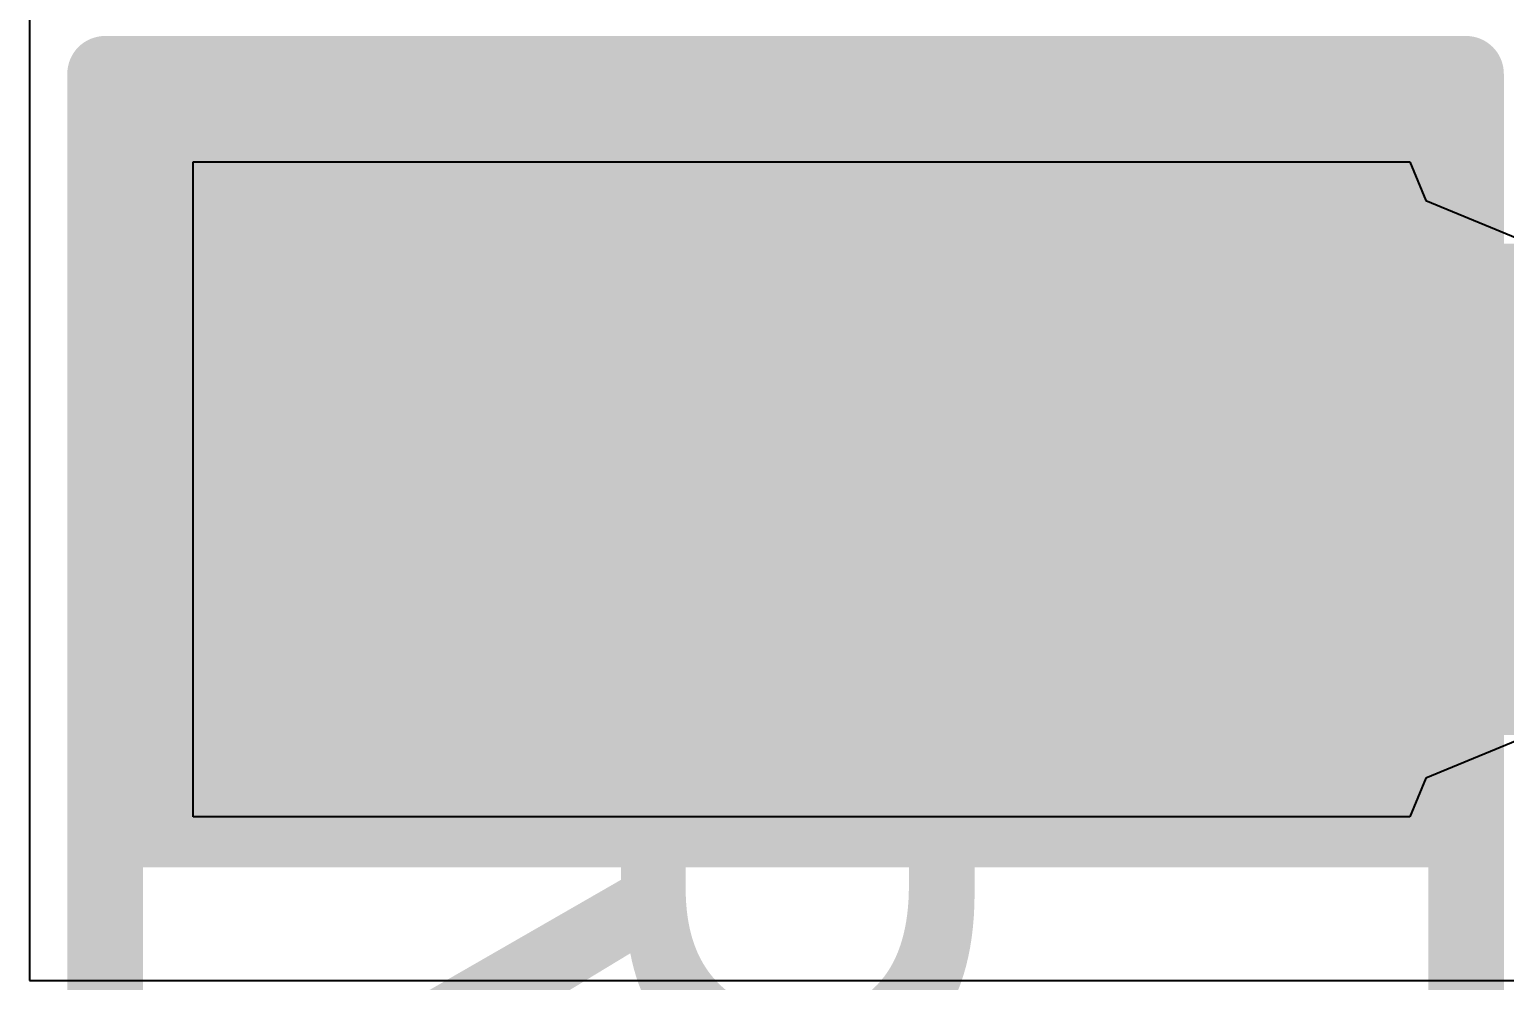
# Model space of a CAD drawing. Header units: millimetres. Extents: x -4.8 to 40.4, y -21.4 to 50.4.
# Drawn here: x 9 to 10.951, y 4.8 to 6.059 of the extents above; entities that cross this region are included whole.
import ezdxf

# ---------------------------------------------------------------- set-up
doc = ezdxf.new("R2010")
doc.units = ezdxf.units.MM
for name, color, linetype in [('Mechanical2', 216, 'Continuous'), ('Mechanical4', 56, 'Continuous'), ('Mechanical6', 56, 'Continuous'), ('TopLayer', 1, 'Continuous'), ('TopPaste', 8, 'Continuous'), ('TopSolder', 216, 'Continuous')]:
    doc.layers.add(name, color=color, linetype=linetype)

# ---------------------------------------------------------------- blocks, each defined once
blk = doc.blocks.new('RES_1206_2')
at = {"layer": 'TopLayer'}
blk.add_hatch(color=1, dxfattribs=at).paths.add_polyline_path([(-1.9, -0.8), (-1.9, 0.8), (-1, 0.8), (-1, -0.8)])
at = {"layer": 'TopPaste'}
blk.add_hatch(color=8, dxfattribs=at).paths.add_polyline_path([(-1.9, -0.8), (-1.9, 0.8), (-1, 0.8), (-1, -0.8)])
at = {"layer": 'TopSolder'}
blk.add_hatch(color=216, dxfattribs=at).paths.add_polyline_path([(-1.95, -0.85), (-1.95, 0.85), (-0.95, 0.85), (-0.95, -0.85)])
at = {"layer": 'Mechanical2', "const_width": 0.1}
for points in [[(-1.65, -0.9), (-1.65, 0.9)], [(1.65, 0.9), (-1.65, 0.9)], [(1.65, -0.9), (-1.65, -0.9)]]:
    blk.add_lwpolyline(points, dxfattribs=at)
at = {"layer": 'Mechanical2', "const_width": 0.05}
for points in [[(-1.675, 0.9, 1), (-1.625, 0.9, 1)], [(-1.675, 0.9, 1), (-1.625, 0.9, 1)], [(-1.675, -0.9, 1), (-1.625, -0.9, 1)], [(-1.675, -0.9, 1), (-1.625, -0.9, 1)]]:
    blk.add_lwpolyline(points, format="xyb", close=True, dxfattribs=at)
at = {"layer": 'Mechanical4', "const_width": 0.1}
for points in [[(2, 0.9), (-2, 0.9)], [(-2, -0.9), (-2, 0.9)], [(2, -0.9), (-2, -0.9)]]:
    blk.add_lwpolyline(points, dxfattribs=at)
at = {"layer": 'Mechanical4', "const_width": 0.05}
for points in [[(-2.025, 0.9, 1), (-1.975, 0.9, 1)], [(-2.025, 0.9, 1), (-1.975, 0.9, 1)], [(-2.025, -0.9, 1), (-1.975, -0.9, 1)], [(-2.025, -0.9, 1), (-1.975, -0.9, 1)]]:
    blk.add_lwpolyline(points, format="xyb", close=True, dxfattribs=at)
at = {"layer": 'Mechanical6', "const_width": 0.1}
for points in [[(-2, -0.9), (-2, 0.9)], [(2, 0.9), (-2, 0.9)], [(2, 0.9), (-2, 0.9)], [(-2, -0.9), (-2, 0.9)], [(2, -0.9), (-2, -0.9)], [(2, -0.9), (-2, -0.9)]]:
    blk.add_lwpolyline(points, dxfattribs=at)
at = {"layer": 'Mechanical6', "const_width": 0.05}
for points in [[(-2.025, 0.9, 1), (-1.975, 0.9, 1)], [(-2.025, 0.9, 1), (-1.975, 0.9, 1)], [(-2.025, 0.9, 1), (-1.975, 0.9, 1)], [(-2.025, 0.9, 1), (-1.975, 0.9, 1)], [(-2.025, -0.9, 1), (-1.975, -0.9, 1)], [(-2.025, -0.9, 1), (-1.975, -0.9, 1)], [(-2.025, -0.9, 1), (-1.975, -0.9, 1)], [(-2.025, -0.9, 1), (-1.975, -0.9, 1)]]:
    blk.add_lwpolyline(points, format="xyb", close=True, dxfattribs=at)
at = {"layer": 'Mechanical6'}
blk.add_text('R7', height=0.8, dxfattribs=at).set_placement((-1.35, -0.55))

msp = doc.modelspace()

# ---------------------------------------------------------------- linework, layer by layer
at = {"layer": 'TopLayer'}
for p, q in [((9, 6.1), (9, 4.8)), ((9.2165, 5.0165), (9.2165, 5.8835)), ((9.2165, 5.8835), (10.8257, 5.8835)), ((10.8257, 5.8835), (10.8469, 5.8322)), ((10.8469, 5.8322), (11, 5.7688)), ((11, 5.1312), (10.8469, 5.0678)), ((10.8469, 5.0678), (10.8257, 5.0165)), ((10.8257, 5.0165), (9.2165, 5.0165)), ((9, 4.8), (11, 4.8))]:
    msp.add_line(p, q, dxfattribs=at)
at = {"layer": 'TopLayer', "const_width": 0.65}
msp.add_lwpolyline([(10, 5.45), (14.4365, 5.45)], dxfattribs=at)
at = {"layer": 'TopLayer', "const_width": 0.325}
msp.add_lwpolyline([(9.8375, 5.45, 1), (10.1625, 5.45, 1)], format="xyb", close=True, dxfattribs=at)

# ---------------------------------------------------------------- block references
at = {"rotation": 270}
msp.add_blockref('RES_1206_2', (10, 4), dxfattribs=at)

doc.saveas('drawing.dxf')
